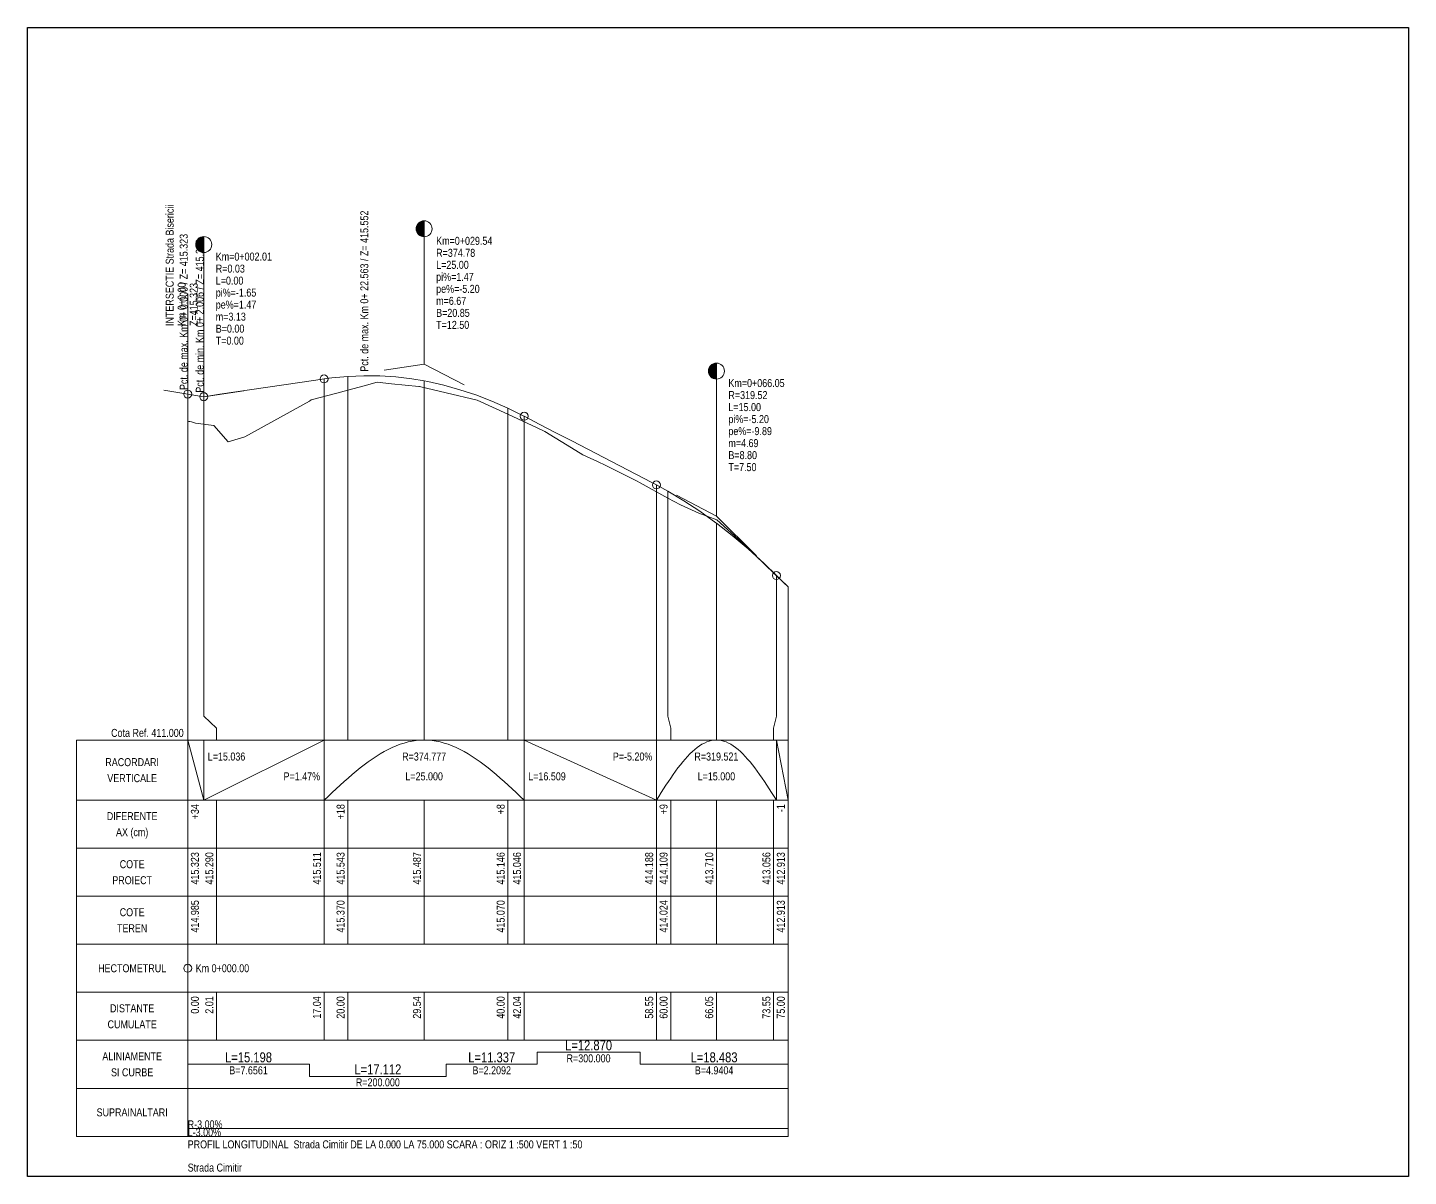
# Model space of a CAD drawing. Extents: x -600 to 1621, y -3670 to 287.
# Drawn here: x 0 to 345, y -1468 to -1181 of the extents above; entities that cross this region are included whole.
import ezdxf
from ezdxf.enums import TextEntityAlignment as Align

# ---------------------------------------------------------------- set-up
doc = ezdxf.new("R2010")
doc.units = 0
doc.layers.add('ARD-No Plot', color=7, linetype='Continuous', lineweight=0, plot=False)
doc.layers.add('Cartus', color=8, linetype='Continuous')
for name, color, linetype, lineweight in [('L-C. Ref', 7, 'Continuous', 0), ('L-cote-ex', 7, 'Continuous', 0), ('L-Cote-Pr', 7, 'Continuous', 0), ('L-Curbe', 7, 'Continuous', 0), ('L-Cut-Fill', 7, 'Continuous', 0), ('L-Design', 7, 'Continuous', 0), ('L-Exist', 7, 'Continuous', 0), ('L-Intersectii', 7, 'Continuous', 0), ('L-LINES', 7, 'Continuous', 0), ('L-Min-Max', 7, 'Continuous', 0), ('L-Pante-Tran', 7, 'Continuous', 0), ('L-rac-Vert', 7, 'Continuous', 0), ('L-TEXT', 7, 'Continuous', 0)]:
    doc.layers.add(name, color=color, linetype=linetype, lineweight=lineweight)
doc.styles.add('Arial', font='arial.ttf', dxfattribs={"width": 0.8})

# ---------------------------------------------------------------- blocks, each defined once
blk = doc.blocks.new('A3_TRANSV_ALIN_TIRENA')
at = {"layer": 'Cartus'}
blk.add_lwpolyline([(0, 0), (0, 287), (345, 287), (345, 0)], close=True, dxfattribs=at)

msp = doc.modelspace()

# ---------------------------------------------------------------- linework, layer by layer
at = {"layer": 'L-Curbe'}
for p, q in [((127.29, -1440.04), (127.29, -1437.04)), ((127.29, -1437.04), (153.03, -1437.04)), ((153.03, -1437.04), (153.03, -1440.04)), ((40, -1440.04), (70.4, -1440.04)), ((70.4, -1440.04), (70.4, -1443.04)), ((104.62, -1443.04), (104.62, -1440.04)), ((104.62, -1440.04), (127.29, -1440.04)), ((153.03, -1440.04), (190, -1440.04)), ((70.4, -1443.04), (104.62, -1443.04))]:
    msp.add_line(p, q, dxfattribs=at)
at = {"layer": 'L-Design'}
msp.add_lwpolyline([(40, -1272.58), (44, -1273.24), (44.01, -1273.24), (48, -1272.65), (52, -1272.06), (56, -1271.47), (60, -1270.88), (64, -1270.3), (68, -1269.71), (72, -1269.12), (74.08, -1268.81), (76, -1268.55), (80, -1268.17), (84, -1268), (88, -1268.05), (92, -1268.31), (96, -1268.79), (99.08, -1269.3), (100, -1269.47), (104, -1270.37), (108, -1271.49), (112, -1272.81), (116, -1274.35), (120, -1276.11), (124, -1278.08), (124.08, -1278.12), (128, -1280.16), (132, -1282.24), (136, -1284.31), (140, -1286.39), (144, -1288.47), (148, -1290.55), (152, -1292.63), (156, -1294.71), (157.1, -1295.28), (160, -1296.85), (164, -1299.24), (168, -1301.88), (172, -1304.76), (172.1, -1304.84), (176, -1307.9), (180, -1311.29), (184, -1314.92), (187.1, -1317.92), (188, -1318.8), (190, -1320.78)], dxfattribs=at)
at = {"layer": 'L-Exist'}
for p, q in [((70.87, -1274.06), (77.24, -1272.37)), ((77.24, -1272.37), (80, -1271.63)), ((80, -1271.63), (84.09, -1270.53)), ((84.09, -1270.53), (87.33, -1269.64)), ((87.33, -1269.64), (90.93, -1270.01)), ((90.93, -1270.01), (97.77, -1270.68)), ((97.77, -1270.68), (97.91, -1270.69)), ((97.91, -1270.69), (104.62, -1272.29)), ((104.62, -1272.29), (112.35, -1274.07)), ((54.29, -1283.24), (70.4, -1274.33)), ((70.4, -1274.33), (70.87, -1274.06)), ((112.35, -1274.07), (120, -1277.63)), ((40, -1279.34), (40, -1279.34)), ((40, -1279.34), (40, -1279.34)), ((40, -1279.34), (40.31, -1279.47)), ((40.31, -1279.47), (40.41, -1279.48)), ((40.41, -1279.48), (40.57, -1279.47)), ((40.57, -1279.47), (40.92, -1279.53)), ((40.92, -1279.53), (41.91, -1279.88)), ((41.91, -1279.88), (46.57, -1280.44)), ((120, -1277.63), (127.29, -1281.03)), ((46.57, -1280.44), (50.09, -1284.53)), ((50.09, -1284.53), (54.29, -1283.24)), ((127.29, -1281.03), (129.2, -1281.92)), ((129.2, -1281.92), (135.87, -1286.03)), ((135.87, -1286.03), (138.7, -1287.79)), ((138.7, -1287.79), (142.43, -1289.41)), ((142.43, -1289.41), (144.45, -1290.41)), ((144.45, -1290.41), (152.1, -1294.23)), ((152.1, -1294.23), (153.03, -1294.74)), ((153.03, -1294.74), (160, -1298.56)), ((160, -1298.56), (163.13, -1300.28)), ((163.13, -1300.28), (167.68, -1302.31)), ((167.68, -1302.31), (172.21, -1303.98)), ((172.21, -1303.98), (179.35, -1310.5)), ((179.35, -1310.5), (188.95, -1319.74)), ((188.95, -1319.74), (190, -1320.78)), ((190, -1320.78), (190, -1320.78)), ((190, -1320.78), (190, -1320.78))]:
    msp.add_line(p, q, dxfattribs=at)
at = {"layer": 'L-Intersectii'}
msp.add_line((40, -1282.58), (40, -1247.58), dxfattribs=at)
at = {"layer": 'L-LINES'}
for p, q in [((74.08, -1359.04), (74.08, -1268.81)), ((80, -1359.04), (80, -1268.17)), ((99.08, -1359.04), (99.08, -1269.3)), ((40, -1359.04), (40, -1272.58)), ((44.01, -1353.04), (44.01, -1273.24)), ((120, -1359.04), (120, -1276.11)), ((124.08, -1359.04), (124.08, -1278.12)), ((157.1, -1359.04), (157.1, -1295.28)), ((160, -1353.04), (160, -1296.85)), ((172.1, -1359.04), (172.1, -1304.84)), ((187.1, -1353.04), (187.1, -1317.92)), ((190, -1359.04), (190, -1320.78)), ((47.2, -1356.04), (44.01, -1353.04)), ((160.7, -1356.04), (160, -1353.04)), ((186.4, -1356.04), (187.1, -1353.04)), ((12.24, -1374.04), (12.24, -1359.04)), ((12.24, -1359.04), (40, -1359.04)), ((40, -1359.04), (190, -1359.04)), ((40, -1374.04), (40, -1359.04)), ((47.2, -1359.04), (47.2, -1356.04)), ((160.7, -1359.04), (160.7, -1356.04)), ((186.4, -1359.04), (186.4, -1356.04)), ((190, -1374.04), (190, -1359.04)), ((12.24, -1386.04), (12.24, -1374.04)), ((12.24, -1374.04), (40, -1374.04)), ((40, -1374.04), (12.24, -1374.04)), ((40, -1374.04), (190, -1374.04)), ((40, -1386.04), (40, -1374.04)), ((40, -1374.04), (190, -1374.04)), ((40, -1386.04), (40, -1374.04)), ((47.2, -1386.04), (47.2, -1374.04)), ((74.08, -1386.04), (74.08, -1374.04)), ((80, -1386.04), (80, -1374.04)), ((99.08, -1386.04), (99.08, -1374.04)), ((120, -1386.04), (120, -1374.04)), ((124.08, -1386.04), (124.08, -1374.04)), ((157.1, -1386.04), (157.1, -1374.04)), ((160.7, -1386.04), (160.7, -1374.04)), ((172.1, -1386.04), (172.1, -1374.04)), ((186.4, -1386.04), (186.4, -1374.04)), ((190, -1386.04), (190, -1374.04)), ((190, -1386.04), (190, -1374.04)), ((12.24, -1398.04), (12.24, -1386.04)), ((12.24, -1386.04), (40, -1386.04)), ((40, -1386.04), (12.24, -1386.04)), ((40, -1386.04), (190, -1386.04)), ((40, -1386.04), (190, -1386.04)), ((40, -1398.04), (40, -1386.04)), ((47.2, -1398.04), (47.2, -1386.04)), ((74.08, -1398.04), (74.08, -1386.04)), ((80, -1398.04), (80, -1386.04)), ((99.08, -1398.04), (99.08, -1386.04)), ((120, -1398.04), (120, -1386.04)), ((124.08, -1398.04), (124.08, -1386.04)), ((157.1, -1398.04), (157.1, -1386.04)), ((160.7, -1398.04), (160.7, -1386.04)), ((172.1, -1398.04), (172.1, -1386.04)), ((186.4, -1398.04), (186.4, -1386.04)), ((190, -1398.04), (190, -1386.04)), ((12.24, -1410.04), (12.24, -1398.04)), ((12.24, -1398.04), (40, -1398.04)), ((40, -1398.04), (12.24, -1398.04)), ((40, -1398.04), (190, -1398.04)), ((40, -1398.04), (190, -1398.04)), ((40, -1410.04), (40, -1398.04)), ((47.2, -1410.04), (47.2, -1398.04)), ((74.08, -1410.04), (74.08, -1398.04)), ((80, -1410.04), (80, -1398.04)), ((99.08, -1410.04), (99.08, -1398.04)), ((120, -1410.04), (120, -1398.04)), ((124.08, -1410.04), (124.08, -1398.04)), ((157.1, -1410.04), (157.1, -1398.04)), ((160.7, -1410.04), (160.7, -1398.04)), ((172.1, -1410.04), (172.1, -1398.04)), ((186.4, -1410.04), (186.4, -1398.04)), ((190, -1410.04), (190, -1398.04)), ((12.24, -1422.04), (12.24, -1410.04)), ((12.24, -1410.04), (40, -1410.04)), ((40, -1410.04), (12.24, -1410.04)), ((40, -1410.04), (190, -1410.04)), ((40, -1422.04), (40, -1410.04)), ((40, -1422.04), (40, -1410.04)), ((40, -1410.04), (190, -1410.04)), ((190, -1422.04), (190, -1410.04)), ((12.24, -1434.04), (12.24, -1422.04)), ((12.24, -1422.04), (40, -1422.04)), ((40, -1422.04), (12.24, -1422.04)), ((40, -1422.04), (190, -1422.04)), ((40, -1422.04), (190, -1422.04)), ((40, -1434.04), (40, -1422.04)), ((47.2, -1434.04), (47.2, -1422.04)), ((74.08, -1434.04), (74.08, -1422.04)), ((80, -1434.04), (80, -1422.04)), ((99.08, -1434.04), (99.08, -1422.04)), ((120, -1434.04), (120, -1422.04)), ((124.08, -1434.04), (124.08, -1422.04)), ((157.1, -1434.04), (157.1, -1422.04)), ((160.7, -1434.04), (160.7, -1422.04)), ((172.1, -1434.04), (172.1, -1422.04)), ((186.4, -1434.04), (186.4, -1422.04)), ((190, -1434.04), (190, -1422.04)), ((12.24, -1446.04), (12.24, -1434.04)), ((12.24, -1434.04), (40, -1434.04)), ((40, -1434.04), (12.24, -1434.04)), ((40, -1434.04), (190, -1434.04)), ((40, -1446.04), (40, -1434.04)), ((40, -1434.04), (190, -1434.04)), ((190, -1446.04), (190, -1434.04)), ((12.24, -1458.04), (12.24, -1446.04)), ((12.24, -1446.04), (40, -1446.04)), ((40, -1446.04), (12.24, -1446.04)), ((40, -1446.04), (190, -1446.04)), ((40, -1458.04), (40, -1446.04)), ((40, -1446.04), (190, -1446.04)), ((190, -1458.04), (190, -1446.04)), ((40, -1458.04), (12.24, -1458.04)), ((40, -1458.04), (190, -1458.04))]:
    msp.add_line(p, q, dxfattribs=at)
msp.add_circle((40, -1416.04), 1, dxfattribs=at)
at = {"layer": 'L-Pante-Tran'}
for p, q in [((40, -1456.04), (80, -1456.04)), ((40, -1456.04), (80, -1456.04)), ((80, -1456.04), (120, -1456.04)), ((80, -1456.04), (120, -1456.04)), ((120, -1456.04), (160, -1456.04)), ((120, -1456.04), (160, -1456.04)), ((160, -1456.04), (190, -1456.04)), ((160, -1456.04), (190, -1456.04))]:
    msp.add_line(p, q, dxfattribs=at)
at = {"layer": 'L-rac-Vert'}
for p, q in [((97.09, -1231.14), (97.09, -1231.45)), ((97.09, -1231.22), (97.09, -1231.37)), ((97.1, -1231.06), (97.1, -1231.53)), ((97.11, -1230.98), (97.11, -1231.61)), ((97.12, -1230.91), (97.12, -1231.69)), ((97.14, -1230.83), (97.14, -1231.76)), ((97.16, -1230.75), (97.16, -1231.84)), ((97.18, -1230.68), (97.18, -1231.91)), ((97.21, -1230.6), (97.21, -1231.99)), ((97.24, -1230.53), (97.24, -1232.06)), ((97.27, -1230.46), (97.27, -1232.13)), ((97.3, -1230.39), (97.3, -1232.2)), ((97.34, -1230.32), (97.34, -1232.27)), ((97.38, -1230.25), (97.38, -1232.34)), ((97.42, -1230.19), (97.42, -1232.41)), ((97.47, -1230.12), (97.47, -1232.47)), ((97.51, -1230.06), (97.51, -1232.53)), ((97.56, -1230), (97.56, -1232.6)), ((97.62, -1229.94), (97.62, -1232.65)), ((97.67, -1229.88), (97.67, -1232.71)), ((97.73, -1229.83), (97.73, -1232.76)), ((97.79, -1229.78), (97.79, -1232.82)), ((97.85, -1229.73), (97.85, -1232.87)), ((97.91, -1229.68), (97.91, -1232.91)), ((97.97, -1229.63), (97.97, -1232.96)), ((98.04, -1229.59), (98.04, -1233)), ((98.11, -1229.55), (98.11, -1233.04)), ((98.18, -1229.51), (98.18, -1233.08)), ((98.25, -1229.48), (98.25, -1233.11)), ((98.32, -1229.45), (98.32, -1233.14)), ((98.39, -1229.42), (98.39, -1233.17)), ((98.47, -1229.39), (98.47, -1233.2)), ((98.54, -1229.37), (98.54, -1233.22)), ((98.62, -1229.35), (98.62, -1233.24)), ((98.69, -1229.33), (98.69, -1233.26)), ((98.77, -1229.32), (98.77, -1233.27)), ((98.85, -1229.31), (98.85, -1233.28)), ((98.93, -1229.3), (98.93, -1233.29)), ((99.01, -1229.3), (99.01, -1233.29)), ((99.08, -1265.13), (99.08, -1229.3)), ((42.02, -1235.08), (42.02, -1235.4)), ((42.03, -1235), (42.03, -1235.47)), ((42.04, -1234.93), (42.04, -1235.55)), ((42.05, -1234.85), (42.05, -1235.63)), ((42.07, -1234.77), (42.07, -1235.71)), ((42.09, -1234.7), (42.09, -1235.78)), ((42.11, -1234.62), (42.11, -1235.86)), ((42.14, -1234.55), (42.14, -1235.93)), ((42.16, -1234.47), (42.16, -1236)), ((42.2, -1234.4), (42.2, -1236.08)), ((42.23, -1234.33), (42.23, -1236.15)), ((42.27, -1234.26), (42.27, -1236.22)), ((42.31, -1234.19), (42.31, -1236.28)), ((42.35, -1234.13), (42.35, -1236.35)), ((42.39, -1234.06), (42.39, -1236.41)), ((42.44, -1234), (42.44, -1236.48)), ((42.49, -1233.94), (42.49, -1236.54)), ((42.54, -1233.88), (42.54, -1236.6)), ((42.6, -1233.83), (42.6, -1236.65)), ((42.66, -1233.77), (42.66, -1236.71)), ((42.71, -1233.72), (42.71, -1236.76)), ((42.77, -1233.67), (42.77, -1236.81)), ((42.84, -1233.62), (42.84, -1236.86)), ((42.9, -1233.58), (42.9, -1236.9)), ((42.97, -1233.53), (42.97, -1236.94)), ((43.04, -1233.49), (43.04, -1236.98)), ((43.1, -1233.46), (43.1, -1237.02)), ((43.18, -1233.42), (43.18, -1237.06)), ((43.25, -1233.39), (43.25, -1237.09)), ((43.32, -1233.36), (43.32, -1237.12)), ((43.39, -1233.34), (43.39, -1237.14)), ((43.47, -1233.31), (43.47, -1237.16)), ((43.55, -1233.29), (43.55, -1237.18)), ((43.62, -1233.28), (43.62, -1237.2)), ((43.7, -1233.26), (43.7, -1237.21)), ((43.78, -1233.25), (43.78, -1237.23)), ((43.86, -1233.25), (43.86, -1237.23)), ((43.93, -1233.24), (43.93, -1237.24)), ((44.01, -1273.24), (44.01, -1233.24)), ((42.01, -1235.16), (42.01, -1235.32)), ((89.08, -1266.6), (99.08, -1265.13)), ((99.08, -1265.13), (109.08, -1270.32)), ((170.23, -1266.15), (170.23, -1267.53)), ((170.26, -1266.07), (170.26, -1267.6)), ((170.29, -1266), (170.29, -1267.68)), ((170.32, -1265.93), (170.32, -1267.75)), ((170.36, -1265.86), (170.36, -1267.82)), ((170.4, -1265.79), (170.4, -1267.88)), ((170.44, -1265.73), (170.44, -1267.95)), ((170.48, -1265.66), (170.48, -1268.01)), ((170.53, -1265.6), (170.53, -1268.08)), ((170.58, -1265.54), (170.58, -1268.14)), ((170.63, -1265.48), (170.63, -1268.2)), ((170.69, -1265.43), (170.69, -1268.25)), ((170.75, -1265.37), (170.75, -1268.31)), ((170.8, -1265.32), (170.8, -1268.36)), ((170.86, -1265.27), (170.86, -1268.41)), ((170.93, -1265.22), (170.93, -1268.46)), ((170.99, -1265.18), (170.99, -1268.5)), ((171.06, -1265.13), (171.06, -1268.54)), ((171.13, -1265.09), (171.13, -1268.58)), ((171.19, -1265.06), (171.19, -1268.62)), ((171.27, -1265.02), (171.27, -1268.66)), ((171.34, -1264.99), (171.34, -1268.69)), ((171.41, -1264.96), (171.41, -1268.72)), ((171.48, -1264.94), (171.48, -1268.74)), ((171.56, -1264.91), (171.56, -1268.76)), ((171.64, -1264.89), (171.64, -1268.78)), ((171.71, -1264.88), (171.71, -1268.8)), ((171.79, -1264.86), (171.79, -1268.81)), ((171.87, -1264.85), (171.87, -1268.83)), ((171.95, -1264.85), (171.95, -1268.83)), ((172.02, -1264.84), (172.02, -1268.84)), ((172.1, -1303.08), (172.1, -1264.84)), ((170.1, -1266.76), (170.1, -1266.92)), ((170.11, -1266.68), (170.11, -1267)), ((170.12, -1266.6), (170.12, -1267.07)), ((170.13, -1266.53), (170.13, -1267.15)), ((170.14, -1266.45), (170.14, -1267.23)), ((170.16, -1266.37), (170.16, -1267.31)), ((170.18, -1266.3), (170.18, -1267.38)), ((170.2, -1266.22), (170.2, -1267.46)), ((34.01, -1271.59), (44.01, -1273.24)), ((44.01, -1273.24), (54.01, -1271.77)), ((162.1, -1297.88), (172.1, -1303.08)), ((172.1, -1303.08), (182.1, -1312.97)), ((40, -1374.04), (40, -1359.04)), ((40, -1359.06), (40, -1359.04)), ((40, -1359.04), (44.01, -1374.04)), ((40, -1359.15), (40, -1359.06)), ((40, -1359.3), (40, -1359.15)), ((44.01, -1374.04), (44.01, -1359.04)), ((44.01, -1374.04), (44.01, -1359.04)), ((44.01, -1359.98), (44.01, -1359.04)), ((44.01, -1359.04), (44.01, -1359.98)), ((44.01, -1374.04), (74.08, -1359.04)), ((74.08, -1374.04), (74.08, -1359.04)), ((97.08, -1359.15), (96.08, -1359.3)), ((98.08, -1359.06), (97.08, -1359.15)), ((99.08, -1359.04), (98.08, -1359.06)), ((100.08, -1359.06), (99.08, -1359.04)), ((101.08, -1359.15), (100.08, -1359.06)), ((102.08, -1359.3), (101.08, -1359.15)), ((124.08, -1374.04), (124.08, -1359.04)), ((124.08, -1359.04), (157.1, -1374.04)), ((157.1, -1374.04), (157.1, -1359.04)), ((170.9, -1359.15), (170.3, -1359.3)), ((171.5, -1359.06), (170.9, -1359.15)), ((172.1, -1359.04), (171.5, -1359.06)), ((172.7, -1359.06), (172.1, -1359.04)), ((173.3, -1359.15), (172.7, -1359.06)), ((173.9, -1359.3), (173.3, -1359.15)), ((187.1, -1374.04), (187.1, -1359.04)), ((187.1, -1359.04), (190, -1374.04)), ((190, -1374.04), (190, -1359.04)), ((190, -1359.98), (190, -1359.04)), ((40, -1359.51), (40, -1359.3)), ((40, -1359.77), (40, -1359.51)), ((40, -1360.09), (40, -1359.77)), ((40, -1360.46), (40, -1360.09)), ((40, -1360.89), (40, -1360.46)), ((40, -1361.37), (40, -1360.89)), ((40, -1361.9), (40, -1361.37)), ((40, -1362.48), (40, -1361.9)), ((40, -1363.1), (40, -1362.48)), ((44.01, -1360.92), (44.01, -1359.98)), ((44.01, -1359.98), (44.01, -1360.92)), ((44.01, -1361.85), (44.01, -1360.92)), ((44.01, -1360.92), (44.01, -1361.85)), ((44.01, -1362.77), (44.01, -1361.85)), ((44.01, -1361.85), (44.01, -1362.77)), ((88.08, -1362.48), (87.08, -1363.1)), ((89.08, -1361.9), (88.08, -1362.48)), ((90.08, -1361.37), (89.08, -1361.9)), ((91.08, -1360.89), (90.08, -1361.37)), ((92.08, -1360.46), (91.08, -1360.89)), ((93.08, -1360.09), (92.08, -1360.46)), ((94.08, -1359.77), (93.08, -1360.09)), ((95.08, -1359.51), (94.08, -1359.77)), ((96.08, -1359.3), (95.08, -1359.51)), ((103.08, -1359.51), (102.08, -1359.3)), ((104.08, -1359.77), (103.08, -1359.51)), ((105.08, -1360.09), (104.08, -1359.77)), ((106.08, -1360.46), (105.08, -1360.09)), ((107.08, -1360.89), (106.08, -1360.46)), ((108.08, -1361.37), (107.08, -1360.89)), ((109.08, -1361.9), (108.08, -1361.37)), ((110.08, -1362.48), (109.08, -1361.9)), ((111.08, -1363.1), (110.08, -1362.48)), ((165.5, -1362.48), (164.9, -1363.1)), ((166.1, -1361.9), (165.5, -1362.48)), ((166.7, -1361.37), (166.1, -1361.9)), ((167.3, -1360.89), (166.7, -1361.37)), ((167.9, -1360.46), (167.3, -1360.89)), ((168.5, -1360.09), (167.9, -1360.46)), ((169.1, -1359.77), (168.5, -1360.09)), ((169.7, -1359.51), (169.1, -1359.77)), ((170.3, -1359.3), (169.7, -1359.51)), ((174.5, -1359.51), (173.9, -1359.3)), ((175.1, -1359.77), (174.5, -1359.51)), ((175.7, -1360.09), (175.1, -1359.77)), ((176.3, -1360.46), (175.7, -1360.09)), ((176.9, -1360.89), (176.3, -1360.46)), ((177.5, -1361.37), (176.9, -1360.89)), ((178.1, -1361.9), (177.5, -1361.37)), ((178.7, -1362.48), (178.1, -1361.9)), ((179.3, -1363.1), (178.7, -1362.48)), ((190, -1360.92), (190, -1359.98)), ((190, -1361.85), (190, -1360.92)), ((190, -1362.77), (190, -1361.85)), ((40, -1363.77), (40, -1363.1)), ((40, -1364.47), (40, -1363.77)), ((40, -1365.22), (40, -1364.47)), ((40, -1366), (40, -1365.22)), ((40, -1366.81), (40, -1366)), ((44.01, -1363.67), (44.01, -1362.77)), ((44.01, -1362.77), (44.01, -1363.67)), ((44.01, -1364.56), (44.01, -1363.67)), ((44.01, -1363.67), (44.01, -1364.56)), ((44.01, -1365.42), (44.01, -1364.56)), ((44.01, -1364.56), (44.01, -1365.42)), ((44.01, -1366.26), (44.01, -1365.42)), ((44.01, -1365.42), (44.01, -1366.26)), ((83.08, -1366), (82.08, -1366.81)), ((84.08, -1365.22), (83.08, -1366)), ((85.08, -1364.47), (84.08, -1365.22)), ((86.08, -1363.77), (85.08, -1364.47)), ((87.08, -1363.1), (86.08, -1363.77)), ((112.08, -1363.77), (111.08, -1363.1)), ((113.08, -1364.47), (112.08, -1363.77)), ((114.08, -1365.22), (113.08, -1364.47)), ((115.08, -1366), (114.08, -1365.22)), ((116.08, -1366.81), (115.08, -1366)), ((162.5, -1366), (161.9, -1366.81)), ((163.1, -1365.22), (162.5, -1366)), ((163.7, -1364.47), (163.1, -1365.22)), ((164.3, -1363.77), (163.7, -1364.47)), ((164.9, -1363.1), (164.3, -1363.77)), ((179.9, -1363.77), (179.3, -1363.1)), ((180.5, -1364.47), (179.9, -1363.77)), ((181.1, -1365.22), (180.5, -1364.47)), ((181.7, -1366), (181.1, -1365.22)), ((182.3, -1366.81), (181.7, -1366)), ((190, -1363.67), (190, -1362.77)), ((190, -1364.56), (190, -1363.67)), ((190, -1365.42), (190, -1364.56)), ((190, -1366.26), (190, -1365.42)), ((40, -1367.65), (40, -1366.81)), ((40, -1368.51), (40, -1367.65)), ((40, -1369.4), (40, -1368.51)), ((40, -1370.3), (40, -1369.4)), ((44.01, -1367.07), (44.01, -1366.26)), ((44.01, -1366.26), (44.01, -1367.07)), ((44.01, -1367.85), (44.01, -1367.07)), ((44.01, -1367.07), (44.01, -1367.85)), ((44.01, -1368.6), (44.01, -1367.85)), ((44.01, -1367.85), (44.01, -1368.6)), ((44.01, -1369.3), (44.01, -1368.6)), ((44.01, -1368.6), (44.01, -1369.3)), ((44.01, -1369.97), (44.01, -1369.3)), ((44.01, -1369.3), (44.01, -1369.97)), ((79.08, -1369.4), (78.08, -1370.3)), ((80.08, -1368.51), (79.08, -1369.4)), ((81.08, -1367.65), (80.08, -1368.51)), ((82.08, -1366.81), (81.08, -1367.65)), ((117.08, -1367.65), (116.08, -1366.81)), ((118.08, -1368.51), (117.08, -1367.65)), ((119.08, -1369.4), (118.08, -1368.51)), ((120.08, -1370.3), (119.08, -1369.4)), ((160.1, -1369.4), (159.5, -1370.3)), ((160.7, -1368.51), (160.1, -1369.4)), ((161.3, -1367.65), (160.7, -1368.51)), ((161.9, -1366.81), (161.3, -1367.65)), ((182.9, -1367.65), (182.3, -1366.81)), ((183.5, -1368.51), (182.9, -1367.65)), ((184.1, -1369.4), (183.5, -1368.51)), ((184.7, -1370.3), (184.1, -1369.4)), ((190, -1367.07), (190, -1366.26)), ((190, -1367.85), (190, -1367.07)), ((190, -1368.6), (190, -1367.85)), ((190, -1369.3), (190, -1368.6)), ((190, -1369.97), (190, -1369.3)), ((40, -1371.22), (40, -1370.3)), ((40, -1372.16), (40, -1371.22)), ((40, -1373.09), (40, -1372.16)), ((40, -1374.04), (40, -1373.09)), ((44.01, -1370.59), (44.01, -1369.97)), ((44.01, -1369.97), (44.01, -1370.59)), ((44.01, -1371.17), (44.01, -1370.59)), ((44.01, -1370.59), (44.01, -1371.17)), ((44.01, -1371.7), (44.01, -1371.17)), ((44.01, -1371.17), (44.01, -1371.7)), ((44.01, -1372.18), (44.01, -1371.7)), ((44.01, -1371.7), (44.01, -1372.18)), ((44.01, -1372.61), (44.01, -1372.18)), ((44.01, -1372.18), (44.01, -1372.61)), ((44.01, -1372.98), (44.01, -1372.61)), ((44.01, -1372.61), (44.01, -1372.98)), ((44.01, -1373.3), (44.01, -1372.98)), ((44.01, -1372.98), (44.01, -1373.3)), ((75.08, -1373.09), (74.08, -1374.04)), ((76.08, -1372.16), (75.08, -1373.09)), ((77.08, -1371.22), (76.08, -1372.16)), ((78.08, -1370.3), (77.08, -1371.22)), ((121.08, -1371.22), (120.08, -1370.3)), ((122.08, -1372.16), (121.08, -1371.22)), ((123.08, -1373.09), (122.08, -1372.16)), ((124.08, -1374.04), (123.08, -1373.09)), ((157.7, -1373.09), (157.1, -1374.04)), ((158.3, -1372.16), (157.7, -1373.09)), ((158.9, -1371.22), (158.3, -1372.16)), ((159.5, -1370.3), (158.9, -1371.22)), ((185.3, -1371.22), (184.7, -1370.3)), ((185.9, -1372.16), (185.3, -1371.22)), ((186.5, -1373.09), (185.9, -1372.16)), ((187.1, -1374.04), (186.5, -1373.09)), ((190, -1370.59), (190, -1369.97)), ((190, -1371.17), (190, -1370.59)), ((190, -1371.7), (190, -1371.17)), ((190, -1372.18), (190, -1371.7)), ((190, -1372.61), (190, -1372.18)), ((190, -1372.98), (190, -1372.61)), ((190, -1373.3), (190, -1372.98)), ((44.01, -1373.56), (44.01, -1373.3)), ((44.01, -1373.3), (44.01, -1373.56)), ((44.01, -1373.77), (44.01, -1373.56)), ((44.01, -1373.56), (44.01, -1373.77)), ((44.01, -1373.92), (44.01, -1373.77)), ((44.01, -1373.77), (44.01, -1373.92)), ((44.01, -1374.01), (44.01, -1373.92)), ((44.01, -1373.92), (44.01, -1374.01)), ((44.01, -1374.04), (44.01, -1374.01)), ((44.01, -1374.01), (44.01, -1374.04)), ((190, -1373.56), (190, -1373.3)), ((190, -1373.77), (190, -1373.56)), ((190, -1373.92), (190, -1373.77)), ((190, -1374.01), (190, -1373.92))]:
    msp.add_line(p, q, dxfattribs=at)
for centre, radius in [((99.08, -1231.3), 2), ((44.01, -1235.24), 2), ((172.1, -1266.84), 2), ((74.08, -1268.81), 1), ((40, -1272.58), 1), ((44.01, -1273.24), 1), ((44.01, -1273.24), 1), ((124.08, -1278.12), 1), ((157.1, -1295.28), 1), ((187.1, -1317.92), 1)]:
    msp.add_circle(centre, radius, dxfattribs=at)

# ---------------------------------------------------------------- block references
at = {"layer": 'L-LINES'}
msp.add_blockref('A3_TRANSV_ALIN_TIRENA', (0, -1468.04), dxfattribs=at)

# ---------------------------------------------------------------- texts
at = {"layer": 'ARD-No Plot', "style": 'Arial', "width": 0.8}
msp.add_text('Strada Cimitir', height=2, dxfattribs=at).set_placement((40, -1466.84))
at = {"layer": 'L-C. Ref', "style": 'Arial', "width": 0.8}
msp.add_text('Cota Ref. 411.000', height=2, dxfattribs=at).set_placement((39, -1358.24), align=Align.RIGHT)
at = {"layer": 'L-cote-ex', "style": 'Arial', "width": 0.8}
for s, p in [('414.985', (42.8, -1399.04)), ('414.985', (42.8, -1399.04)), ('414.985', (42.8, -1399.04)), ('415.370', (79.2, -1399.04)), ('415.070', (119.2, -1399.04)), ('414.024', (159.9, -1399.04)), ('412.913', (189.2, -1399.04)), ('412.913', (189.2, -1399.04)), ('412.913', (189.2, -1399.04))]:
    msp.add_text(s, height=2, rotation=90, dxfattribs=at).set_placement(p, align=Align.RIGHT)
at = {"layer": 'L-Cote-Pr', "style": 'Arial', "width": 0.8}
for s, p in [('COTE', (26.12, -1391.04)), ('PROIECT', (26.12, -1395.04))]:
    msp.add_text(s, height=2, dxfattribs=at).set_placement(p, align=Align.CENTER)
for s, p in [('415.323', (42.8, -1387.04)), ('415.290', (46.4, -1387.04)), ('415.511', (73.28, -1387.04)), ('415.543', (79.2, -1387.04)), ('415.487', (98.28, -1387.04)), ('415.146', (119.2, -1387.04)), ('415.046', (123.28, -1387.04)), ('414.188', (156.3, -1387.04)), ('414.109', (159.9, -1387.04)), ('413.710', (171.3, -1387.04)), ('413.056', (185.6, -1387.04)), ('412.913', (189.2, -1387.04))]:
    msp.add_text(s, height=2, rotation=90, dxfattribs=at).set_placement(p, align=Align.RIGHT)
at = {"layer": 'L-Cut-Fill', "style": 'Arial', "width": 0.8}
for s, p in [('+34', (42.8, -1375.04)), ('+18', (79.2, -1375.04)), ('+8', (119.2, -1375.04)), ('+9', (159.9, -1375.04)), ('-1', (189.2, -1375.04))]:
    msp.add_text(s, height=2, rotation=90, dxfattribs=at).set_placement(p, align=Align.RIGHT)
for s, p in [('DIFERENTE', (26.12, -1379.04)), ('AX (cm)', (26.12, -1383.04))]:
    msp.add_text(s, height=2, dxfattribs=at).set_placement(p, align=Align.CENTER)
at = {"layer": 'L-Intersectii', "style": 'Arial', "width": 0.8}
for s, p in [('INTERSECTIE Strada Bisericii', (36.5, -1255.58)), ('Km 0+0.00', (39.5, -1255.58)), ('Z=415.323', (42.5, -1255.58))]:
    msp.add_text(s, height=2, rotation=90, dxfattribs=at).set_placement(p)
at = {"layer": 'L-Min-Max', "style": 'Arial', "width": 0.8}
for s, p in [('Pct. de max. Km 0+ 22.563 / Z= 415.552', (85.13, -1267)), ('Pct. de max. Km 0+ 0.000 / Z= 415.323', (40, -1271.58)), ('Pct. de min. Km 0+ 2.006 / Z= 415.290', (44.01, -1272.24))]:
    msp.add_text(s, height=2, rotation=90, dxfattribs=at).set_placement(p)
at = {"layer": 'L-rac-Vert', "style": 'Arial', "width": 0.8}
for s, p in [('Km=0+029.54', (102.08, -1235.3)), ('Km=0+002.01', (47.01, -1239.24)), ('R=374.78', (102.08, -1238.3)), ('R=0.03', (47.01, -1242.24)), ('L=25.00', (102.08, -1241.3)), ('L=0.00', (47.01, -1245.24)), ('pi%=1.47', (102.08, -1244.3)), ('pe%=-5.20', (102.08, -1247.3)), ('pi%=-1.65', (47.01, -1248.24)), ('m=6.67', (102.08, -1250.3)), ('pe%=1.47', (47.01, -1251.24)), ('m=3.13', (47.01, -1254.24)), ('B=20.85', (102.08, -1253.3)), ('B=0.00', (47.01, -1257.24)), ('T=12.50', (102.08, -1256.3)), ('T=0.00', (47.01, -1260.24)), ('Km=0+066.05', (175.1, -1270.84)), ('R=319.52', (175.1, -1273.84)), ('L=15.00', (175.1, -1276.84)), ('pi%=-5.20', (175.1, -1279.84)), ('pe%=-9.89', (175.1, -1282.84)), ('m=4.69', (175.1, -1285.84)), ('B=8.80', (175.1, -1288.84)), ('T=7.50', (175.1, -1291.84)), ('L=15.036', (45.01, -1364.14)), ('L=16.509', (125.08, -1369.09))]:
    msp.add_text(s, height=2, dxfattribs=at).set_placement(p)
for s, p in [('R=374.777', (99.08, -1364.14)), ('R=319.521', (172.1, -1364.14)), ('RACORDARI', (26.12, -1365.54)), ('VERTICALE', (26.12, -1369.54)), ('L=25.000', (99.08, -1369.09)), ('L=15.000', (172.1, -1369.09))]:
    msp.add_text(s, height=2, dxfattribs=at).set_placement(p, align=Align.CENTER)
for s, p in [('P=-5.20%', (156.1, -1364.14)), ('P=1.47%', (73.08, -1369.09))]:
    msp.add_text(s, height=2, dxfattribs=at).set_placement(p, align=Align.RIGHT)
at = {"layer": 'L-TEXT', "style": 'Arial', "width": 0.8}
for s, p in [('COTE', (26.12, -1403.04)), ('TEREN', (26.12, -1407.04)), ('HECTOMETRUL', (26.12, -1417.04)), ('DISTANTE', (26.12, -1427.04)), ('CUMULATE', (26.12, -1431.04)), ('ALINIAMENTE', (26.12, -1439.04)), ('SI CURBE', (26.12, -1443.04)), ('SUPRAINALTARI', (26.12, -1453.04))]:
    msp.add_text(s, height=2, dxfattribs=at).set_placement(p, align=Align.CENTER)
for s, p in [('Km 0+000.00', (42, -1417.04)), ('R-3.00%', (40, -1456.04)), ('L-3.00%', (40, -1458.04)), ('PROFIL LONGITUDINAL  Strada Cimitir DE LA 0.000 LA 75.000 SCARA : ORIZ 1 :500 VERT 1 :50', (40, -1461.04))]:
    msp.add_text(s, height=2, dxfattribs=at).set_placement(p)
for s, p in [('0.00', (42.8, -1423.04)), ('2.01', (46.4, -1423.04)), ('17.04', (73.28, -1423.04)), ('20.00', (79.2, -1423.04)), ('29.54', (98.28, -1423.04)), ('40.00', (119.2, -1423.04)), ('42.04', (123.28, -1423.04)), ('58.55', (156.3, -1423.04)), ('60.00', (159.9, -1423.04)), ('66.05', (171.3, -1423.04)), ('73.55', (185.6, -1423.04)), ('75.00', (189.2, -1423.04))]:
    msp.add_text(s, height=2, rotation=90, dxfattribs=at).set_placement(p, align=Align.RIGHT)
for s, height, p in [('L=12.870', 2.5, (140.16, -1436.54)), ('L=15.198', 2.5, (55.2, -1439.54)), ('L=11.337', 2.5, (115.96, -1439.54)), ('R=300.000', 2, (140.16, -1439.54)), ('L=18.483', 2.5, (171.52, -1439.54)), ('B=7.6561', 2, (55.2, -1442.54)), ('L=17.112', 2.5, (87.51, -1442.54)), ('B=2.2092', 2, (115.96, -1442.54)), ('B=4.9404', 2, (171.52, -1442.54)), ('R=200.000', 2, (87.51, -1445.54))]:
    msp.add_text(s, height=height, rotation=0, dxfattribs=at).set_placement(p, align=Align.CENTER)

doc.saveas('drawing.dxf')
